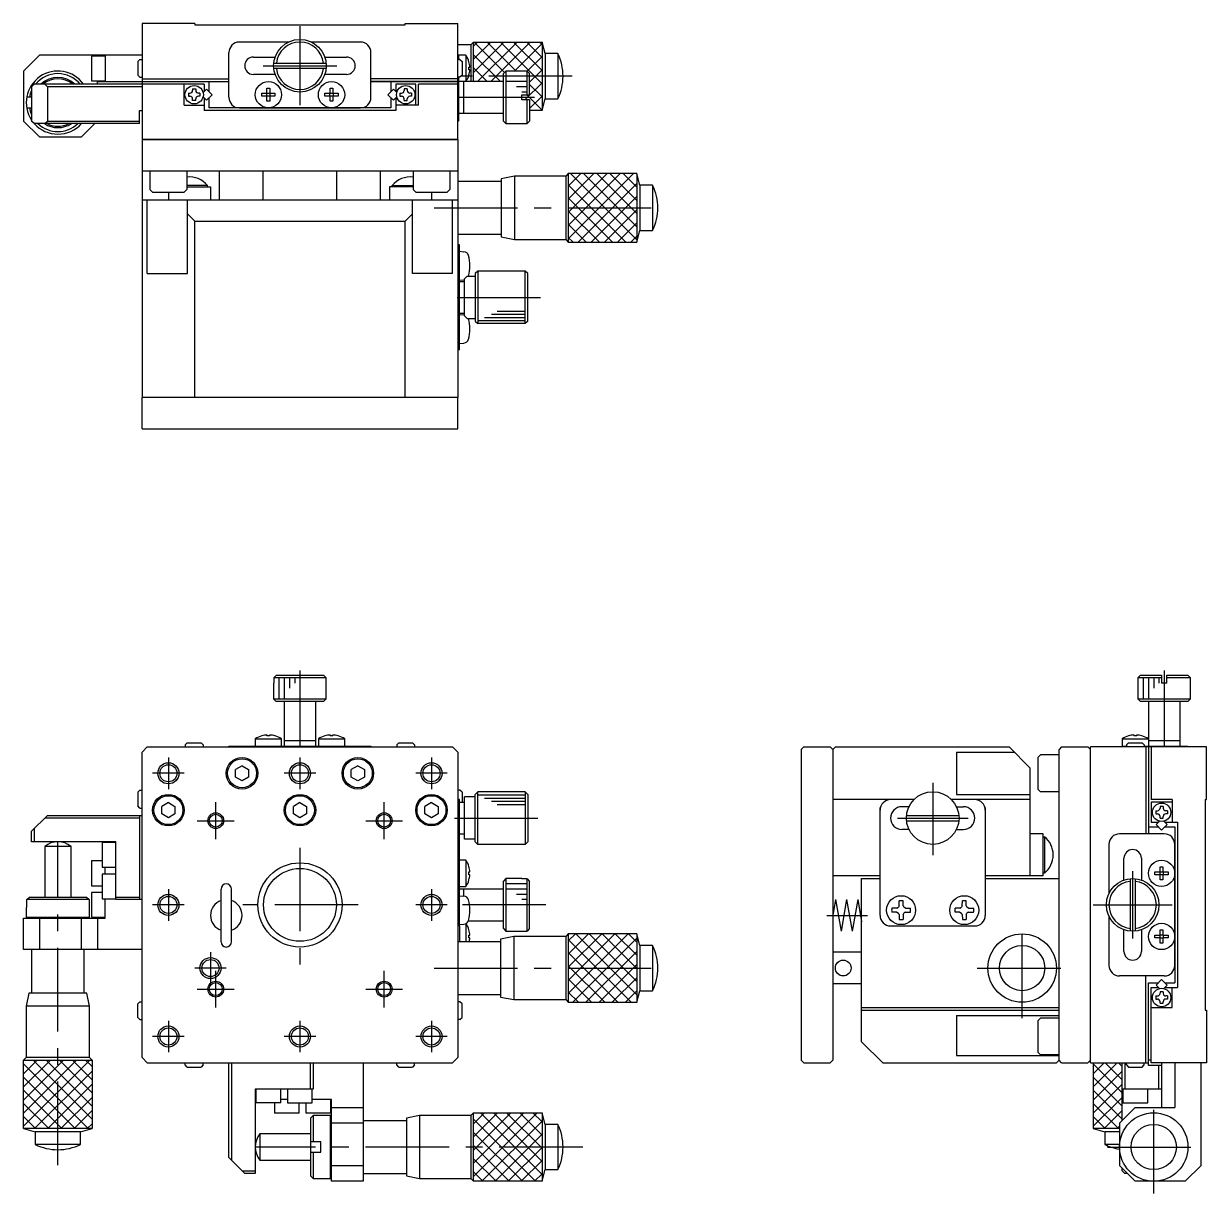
# Model space of a CAD drawing. Extents: x -1 to 353, y -8 to 363.
# Drawn here: x 128.2 to 352.9, y 141.2 to 363.4 of the extents above; entities that cross this region are included whole.
import ezdxf

# ---------------------------------------------------------------- set-up
doc = ezdxf.new("R2010")
doc.units = 0
doc.header["$LTSCALE"] = 0.5
doc.linetypes.add('CENTER', pattern=[50.8, 31.75, -6.35, 6.35, -6.35])
for name, color, linetype in [('MSM_CENTER', 1, 'CENTER'), ('MSM_CONTINUOUS', 7, 'CONTINUOUS'), ('MSM_NARROW', 5, 'CONTINUOUS')]:
    doc.layers.add(name, color=color, linetype=linetype)

msp = doc.modelspace()

# ---------------------------------------------------------------- linework, layer by layer
at = {"layer": 'MSM_CENTER'}
for p, q in [((180.69, 362.92), (180.69, 347.92)), ((173.69, 355.42), (187.69, 355.42)), ((232.44, 353.42), (211.39, 353.42)), ((210.84, 349.42), (225.24, 349.42)), ((206.18, 328.42), (250.6, 328.42)), ((210.55, 311.42), (229.43, 311.42)), ((180.7, 240.54), (180.7, 225.99)), ((344.93, 240.54), (344.93, 225.99)), ((155.69, 223.99), (155.69, 217.99)), ((180.69, 223.99), (180.69, 217.99)), ((205.69, 223.99), (205.69, 217.99)), ((158.69, 220.99), (152.69, 220.99)), ((183.69, 220.99), (177.69, 220.99)), ((208.69, 220.99), (202.69, 220.99)), ((300.93, 219.19), (300.93, 205.43)), ((164.69, 208.49), (164.69, 215.49)), ((196.69, 208.49), (196.69, 215.49)), ((161.19, 211.99), (168.19, 211.99)), ((193.19, 211.99), (200.19, 211.99)), ((210.05, 212.49), (228.93, 212.49)), ((294.23, 212.49), (307.67, 212.49)), ((134.69, 146.56), (134.69, 207.99)), ((180.69, 206.85), (180.69, 184.64)), ((338.93, 189.59), (338.93, 202.39)), ((155.69, 198.99), (155.69, 192.99)), ((205.69, 198.99), (205.69, 192.99)), ((158.69, 195.99), (152.69, 195.99)), ((191.78, 195.99), (169.83, 195.99)), ((208.69, 195.99), (202.69, 195.99)), ((227.44, 195.99), (210.69, 195.99)), ((331.43, 195.99), (346.43, 195.99)), ((280.81, 193.99), (288.55, 193.99)), ((317.93, 174.47), (317.93, 192.51)), ((163.69, 186.99), (163.69, 180.99)), ((166.69, 183.99), (160.69, 183.99)), ((164.69, 176.49), (164.69, 183.49)), ((196.69, 176.49), (196.69, 183.49)), ((206.18, 183.99), (250.48, 183.99)), ((309.41, 183.99), (326.45, 183.99)), ((161.19, 179.99), (168.19, 179.99)), ((193.19, 179.99), (200.19, 179.99)), ((155.69, 173.99), (155.69, 167.99)), ((180.69, 173.99), (180.69, 167.99)), ((205.69, 173.99), (205.69, 167.99)), ((158.69, 170.99), (152.69, 170.99)), ((183.69, 170.99), (177.69, 170.99)), ((208.69, 170.99), (202.69, 170.99)), ((342.93, 141.19), (342.93, 158.79)), ((234.44, 149.99), (172.19, 149.99)), ((334.13, 149.99), (351.73, 149.99))]:
    msp.add_line(p, q, dxfattribs=at)
at = {"layer": 'MSM_CONTINUOUS'}
for p, q in [((160.69, 363.42), (150.69, 363.42)), ((150.69, 363.42), (150.69, 341.42)), ((160.69, 363.42), (160.69, 363.22)), ((160.69, 363.22), (200.69, 363.22)), ((200.69, 363.42), (210.69, 363.42)), ((200.69, 363.22), (200.69, 363.42)), ((210.69, 341.42), (210.69, 363.42)), ((178.51, 359.92), (169.19, 359.92)), ((192.19, 359.92), (182.87, 359.92)), ((213.69, 359.92), (213.19, 359.42)), ((213.69, 352.42), (213.69, 359.92)), ((213.69, 359.92), (226.69, 359.92)), ((227.28, 357.72), (226.69, 359.92)), ((226.69, 359.92), (226.69, 346.92)), ((128.19, 354.42), (131.19, 357.42)), ((150.69, 357.42), (131.19, 357.42)), ((143.69, 357.42), (143.69, 352.42)), ((167.19, 349.42), (167.19, 357.92)), ((194.19, 349.42), (194.19, 357.92)), ((213.19, 359.42), (210.69, 359.42)), ((212.23, 357.42), (210.69, 357.42)), ((210.84, 357.42), (210.84, 356.62)), ((212.23, 357.42), (212.23, 352.42)), ((213.19, 359.42), (213.19, 352.42)), ((227.28, 357.72), (227.28, 349.12)), ((229.69, 357.72), (227.28, 357.72)), ((229.69, 357.72), (229.69, 349.12)), ((141.09, 357.27), (141.09, 352.57)), ((143.69, 357.27), (141.09, 357.27)), ((150.29, 356.62), (149.89, 356.22)), ((149.89, 356.22), (149.89, 353.62)), ((150.29, 356.62), (150.69, 356.62)), ((171.84, 357.07), (175.97, 357.07)), ((175.71, 355.92), (185.66, 355.92)), ((185.41, 357.07), (189.54, 357.07)), ((211.09, 356.62), (210.69, 356.62)), ((211.09, 356.62), (211.49, 356.22)), ((211.49, 356.22), (211.49, 353.62)), ((212.8, 356.17), (212.81, 356.18)), ((212.8, 355.18), (212.97, 355.18)), ((212.8, 354.66), (212.8, 355.18)), ((128.19, 354.42), (128.19, 344.92)), ((149.89, 353.62), (150.29, 353.22)), ((150.29, 353.22), (150.69, 353.22)), ((150.69, 352.92), (167.19, 352.92)), ((175.97, 353.77), (171.84, 353.77)), ((185.66, 354.92), (175.71, 354.92)), ((189.54, 353.77), (185.41, 353.77)), ((210.69, 352.92), (194.19, 352.92)), ((210.69, 352.92), (194.19, 352.92)), ((211.09, 353.22), (210.69, 353.22)), ((210.84, 353.22), (210.84, 344.92)), ((211.49, 353.62), (211.09, 353.22)), ((212.97, 354.66), (212.8, 354.66)), ((212.81, 353.65), (212.8, 353.66)), ((219.84, 354.42), (219.34, 353.92)), ((219.34, 344.92), (219.34, 353.92)), ((219.84, 354.42), (219.84, 344.42)), ((223.84, 354.42), (219.84, 354.42)), ((223.84, 349.92), (223.84, 354.42)), ((224.34, 353.92), (223.84, 354.42)), ((224.34, 349.92), (224.34, 353.92)), ((130.19, 351.92), (129.69, 351.42)), ((129.69, 351.42), (129.69, 344.92)), ((158.69, 351.92), (130.19, 351.92)), ((132.69, 351.42), (132.19, 351.92)), ((132.69, 351.42), (132.69, 344.92)), ((150.69, 351.42), (132.69, 351.42)), ((141.09, 352.57), (143.69, 352.57)), ((142.19, 351.92), (142.19, 352.42)), ((142.19, 352.42), (167.19, 352.42)), ((158.69, 347.92), (158.69, 351.92)), ((162.49, 351.92), (158.69, 351.92)), ((160.29, 351.02), (160.89, 351.02)), ((160.29, 351.02), (160.29, 350.72)), ((160.89, 351.02), (160.89, 350.72)), ((162.29, 350.33), (162.94, 350.98)), ((162.49, 351.92), (162.49, 350.53)), ((164, 349.92), (162.94, 350.98)), ((163.39, 352.42), (163.39, 350.53)), ((174.43, 351.17), (174.95, 351.17)), ((174.43, 350.18), (174.43, 351.17)), ((174.95, 351.17), (174.95, 350.18)), ((186.43, 351.17), (186.95, 351.17)), ((186.43, 350.18), (186.43, 351.17)), ((186.95, 351.17), (186.95, 350.18)), ((210.69, 352.42), (194.19, 352.42)), ((194.19, 352.42), (210.69, 352.42)), ((197.38, 349.92), (198.44, 350.98)), ((197.99, 352.42), (197.99, 350.53)), ((199.09, 350.33), (198.44, 350.98)), ((202.69, 351.92), (198.89, 351.92)), ((198.89, 351.92), (198.89, 350.53)), ((200.49, 351.02), (200.49, 350.72)), ((201.09, 351.02), (200.49, 351.02)), ((201.09, 351.02), (201.09, 350.72)), ((202.69, 347.92), (202.69, 351.92)), ((210.69, 351.92), (203.19, 351.92)), ((203.19, 347.92), (203.19, 351.92)), ((219.34, 352.42), (210.84, 352.42)), ((211.84, 346.42), (211.84, 352.42)), ((129.69, 349.42), (128.77, 349.42)), ((159.49, 350.22), (159.79, 350.22)), ((159.49, 350.22), (159.49, 349.62)), ((159.49, 349.62), (159.79, 349.62)), ((160.29, 348.82), (160.29, 349.12)), ((160.89, 348.82), (160.29, 348.82)), ((160.89, 348.82), (160.89, 349.12)), ((161.69, 350.22), (161.39, 350.22)), ((161.69, 349.62), (161.39, 349.62)), ((161.69, 350.22), (161.69, 349.62)), ((162.94, 348.86), (162.29, 349.5)), ((162.49, 349.31), (162.49, 346.92)), ((162.94, 348.86), (164, 349.92)), ((163.39, 349.31), (163.39, 347.42)), ((173.43, 350.18), (174.43, 350.18)), ((173.43, 349.66), (173.43, 350.18)), ((174.43, 349.66), (173.43, 349.66)), ((174.39, 349.66), (174.39, 350.18)), ((174.43, 350.22), (174.95, 350.22)), ((174.43, 348.66), (174.43, 349.66)), ((174.95, 349.61), (174.43, 349.61)), ((174.95, 348.66), (174.43, 348.66)), ((174.95, 350.18), (175.95, 350.18)), ((174.95, 349.66), (174.95, 348.66)), ((175.95, 349.66), (174.95, 349.66)), ((174.99, 350.18), (174.99, 349.66)), ((175.95, 350.18), (175.95, 349.66)), ((185.43, 350.18), (186.43, 350.18)), ((185.43, 349.66), (185.43, 350.18)), ((186.43, 349.66), (185.43, 349.66)), ((186.39, 349.66), (186.39, 350.18)), ((186.43, 350.22), (186.95, 350.22)), ((186.43, 348.66), (186.43, 349.66)), ((186.95, 349.61), (186.43, 349.61)), ((186.95, 348.66), (186.43, 348.66)), ((186.95, 350.18), (187.95, 350.18)), ((186.95, 349.66), (186.95, 348.66)), ((187.95, 349.66), (186.95, 349.66)), ((186.99, 350.18), (186.99, 349.66)), ((187.95, 350.18), (187.95, 349.66)), ((198.44, 348.86), (197.38, 349.92)), ((197.99, 349.31), (197.99, 347.42)), ((198.44, 348.86), (199.09, 349.5)), ((198.89, 349.31), (198.89, 346.92)), ((199.69, 350.22), (199.69, 349.62)), ((199.69, 350.22), (199.99, 350.22)), ((199.69, 349.62), (199.99, 349.62)), ((200.49, 348.82), (200.49, 349.12)), ((200.49, 348.82), (201.09, 348.82)), ((201.09, 348.82), (201.09, 349.12)), ((201.89, 350.22), (201.59, 350.22)), ((201.89, 349.62), (201.59, 349.62)), ((201.89, 350.22), (201.89, 349.62)), ((222.84, 348.92), (222.84, 349.92)), ((222.84, 349.92), (224.34, 349.92)), ((224.34, 348.92), (222.84, 348.92)), ((223.84, 344.42), (223.84, 348.92)), ((224.34, 348.92), (224.34, 344.92)), ((226.69, 346.92), (227.28, 349.12)), ((227.28, 349.12), (229.69, 349.12)), ((128.77, 347.42), (129.69, 347.42)), ((150.19, 344.42), (150.19, 346.92)), ((150.19, 346.92), (150.69, 346.92)), ((158.69, 347.92), (162.49, 347.92)), ((198.89, 346.92), (162.49, 346.92)), ((197.99, 347.42), (163.39, 347.42)), ((169.19, 347.42), (192.19, 347.42)), ((203.19, 347.92), (198.89, 347.92)), ((210.84, 346.42), (219.34, 346.42)), ((226.69, 346.92), (224.34, 346.92)), ((128.19, 344.92), (131.19, 341.92)), ((130.19, 344.42), (129.69, 344.92)), ((150.19, 344.42), (130.19, 344.42)), ((132.19, 344.42), (132.69, 344.92)), ((132.69, 344.92), (150.19, 344.92)), ((139.19, 341.92), (141.69, 344.42)), ((210.84, 344.92), (210.69, 344.92)), ((219.34, 344.92), (219.84, 344.42)), ((219.84, 344.42), (223.84, 344.42)), ((223.84, 344.42), (224.34, 344.92)), ((131.19, 341.92), (139.19, 341.92)), ((150.69, 341.42), (150.69, 292.42)), ((210.69, 341.42), (150.69, 341.42)), ((150.69, 341.42), (210.69, 341.42)), ((210.69, 341.42), (210.69, 292.42)), ((210.69, 335.42), (150.69, 335.42)), ((152.19, 335.42), (152.19, 331.92)), ((159.19, 335.42), (159.19, 331.92)), ((165.39, 329.92), (165.39, 335.42)), ((173.69, 329.92), (173.69, 335.42)), ((187.69, 329.92), (187.69, 335.42)), ((195.99, 329.92), (195.99, 335.42)), ((202.19, 335.42), (202.19, 331.92)), ((209.19, 335.42), (209.19, 331.92)), ((231.69, 334.92), (231.19, 334.42)), ((231.69, 334.92), (231.69, 321.92)), ((244.69, 334.92), (231.69, 334.92)), ((244.6, 334.92), (244.69, 334.82)), ((244.69, 334.92), (244.69, 321.92)), ((245.28, 332.72), (244.69, 334.92)), ((163.14, 332.67), (159.19, 332.67)), ((163.14, 332.42), (163.14, 332.67)), ((198.24, 332.67), (202.19, 332.67)), ((198.24, 332.42), (198.24, 332.67)), ((218.94, 333.42), (210.69, 333.42)), ((221.44, 334.42), (218.94, 333.92)), ((218.94, 333.92), (218.94, 322.92)), ((221.44, 334.42), (221.44, 322.42)), ((231.19, 334.42), (221.44, 334.42)), ((231.19, 334.42), (231.19, 322.42)), ((245.28, 332.72), (245.28, 324.12)), ((247.69, 332.72), (245.28, 332.72)), ((247.69, 332.72), (247.69, 324.12)), ((152.69, 331.42), (152.19, 331.92)), ((152.69, 331.42), (158.69, 331.42)), ((155.69, 331.42), (155.69, 329.92)), ((158.69, 331.42), (159.19, 331.92)), ((159.19, 332.42), (163.69, 332.42)), ((163.69, 332.42), (163.69, 329.92)), ((202.19, 332.42), (197.69, 332.42)), ((197.69, 332.42), (197.69, 329.92)), ((202.69, 331.42), (202.19, 331.92)), ((202.69, 331.42), (208.69, 331.42)), ((205.69, 331.42), (205.69, 329.92)), ((208.69, 331.42), (209.19, 331.92)), ((150.69, 329.92), (210.69, 329.92)), ((151.69, 315.92), (151.69, 329.92)), ((159.32, 315.92), (159.32, 329.92)), ((202.06, 315.92), (202.06, 329.92)), ((209.69, 315.92), (209.69, 329.92)), ((160.69, 325.92), (159.32, 327.28)), ((160.69, 292.42), (160.69, 325.92)), ((160.69, 325.92), (200.69, 325.92)), ((200.69, 325.92), (202.06, 327.28)), ((200.69, 292.42), (200.69, 325.92)), ((244.69, 321.92), (245.28, 324.12)), ((245.28, 324.12), (247.69, 324.12)), ((210.69, 323.42), (218.94, 323.42)), ((210.99, 321.42), (210.69, 321.42)), ((210.99, 301.42), (210.99, 321.42)), ((218.94, 322.92), (221.44, 322.42)), ((221.44, 322.42), (231.19, 322.42)), ((231.19, 322.42), (231.69, 321.92)), ((231.69, 321.92), (244.69, 321.92)), ((210.99, 320.17), (211.84, 320.09)), ((151.69, 315.92), (159.32, 315.92)), ((209.69, 315.92), (202.06, 315.92)), ((210.99, 314.67), (211.84, 314.74)), ((211.99, 314.92), (212.49, 315.42)), ((211.99, 307.92), (211.99, 314.92)), ((212.49, 315.42), (213.99, 315.42)), ((214.49, 316.42), (213.99, 315.92)), ((213.99, 315.92), (213.99, 306.92)), ((223.49, 316.42), (214.49, 316.42)), ((214.49, 316.42), (214.49, 306.42)), ((223.49, 306.42), (223.49, 316.42)), ((223.99, 315.92), (223.49, 316.42)), ((223.99, 306.92), (223.99, 315.92)), ((210.99, 314.42), (211.99, 314.42)), ((210.99, 308.42), (211.99, 308.42)), ((210.99, 308.17), (211.99, 308.08)), ((211.99, 307.92), (212.49, 307.42)), ((212.49, 307.42), (213.99, 307.42)), ((213.99, 306.92), (214.49, 306.42)), ((223.49, 306.42), (214.49, 306.42)), ((223.99, 306.92), (223.49, 306.42)), ((210.99, 301.42), (210.69, 301.42)), ((210.99, 302.67), (211.84, 302.74)), ((150.69, 286.42), (150.69, 292.42)), ((210.69, 292.42), (150.69, 292.42)), ((210.69, 286.42), (210.69, 292.42)), ((150.69, 286.42), (210.69, 286.42)), ((175.71, 239.14), (176.22, 239.64)), ((185.66, 239.14), (175.71, 239.14)), ((175.71, 239.14), (175.71, 238.14)), ((176.22, 239.64), (185.16, 239.64)), ((185.16, 239.64), (185.66, 239.14)), ((185.66, 238.14), (185.66, 239.14)), ((340.43, 239.64), (339.93, 239.14)), ((344.43, 239.14), (339.93, 239.14)), ((339.93, 239.14), (339.93, 235.14)), ((340.43, 239.64), (344.43, 239.64)), ((344.43, 239.64), (344.43, 238.14)), ((345.43, 239.64), (349.43, 239.64)), ((345.43, 238.14), (345.43, 239.64)), ((349.93, 239.14), (345.43, 239.14)), ((349.93, 239.14), (349.43, 239.64)), ((349.93, 235.14), (349.93, 239.14)), ((175.71, 238.14), (175.69, 238.14)), ((175.69, 238.14), (175.69, 235.14)), ((185.69, 238.14), (185.66, 238.14)), ((185.69, 235.14), (185.69, 238.14)), ((345.43, 238.14), (344.43, 238.14)), ((175.69, 235.14), (185.69, 235.14)), ((175.69, 235.14), (176.19, 234.64)), ((185.19, 234.64), (176.19, 234.64)), ((177.69, 234.64), (177.69, 226.14)), ((183.69, 226.14), (183.69, 234.64)), ((185.19, 234.64), (185.69, 235.14)), ((339.93, 235.14), (340.43, 234.64)), ((339.93, 235.14), (349.93, 235.14)), ((349.43, 234.64), (340.43, 234.64)), ((341.93, 234.64), (341.93, 226.14)), ((347.93, 226.14), (347.93, 234.64)), ((349.43, 234.64), (349.93, 235.14)), ((172.19, 227.53), (177.19, 227.53)), ((172.19, 227.53), (172.19, 226.14)), ((173.43, 228.1), (173.43, 228.11)), ((174.43, 228.27), (174.43, 228.1)), ((174.95, 228.1), (174.43, 228.1)), ((174.95, 228.27), (174.95, 228.1)), ((175.95, 228.11), (175.95, 228.1)), ((177.19, 226.14), (177.19, 227.53)), ((183.69, 227.14), (177.69, 227.14)), ((184.19, 227.53), (189.19, 227.53)), ((184.19, 227.53), (184.19, 226.14)), ((185.43, 228.1), (185.43, 228.11)), ((186.43, 228.1), (186.43, 228.27)), ((186.95, 228.1), (186.43, 228.1)), ((186.95, 228.27), (186.95, 228.1)), ((187.95, 228.11), (187.95, 228.1)), ((189.19, 226.14), (189.19, 227.53)), ((336.93, 227.53), (341.93, 227.53)), ((336.93, 227.53), (336.93, 225.99)), ((338.17, 228.1), (338.17, 228.11)), ((339.17, 228.27), (339.17, 228.1)), ((339.69, 228.1), (339.17, 228.1)), ((339.69, 228.27), (339.69, 228.1)), ((340.69, 228.11), (340.69, 228.1)), ((347.93, 227.14), (341.93, 227.14)), ((150.69, 224.99), (151.69, 225.99)), ((150.69, 166.99), (150.69, 224.99)), ((151.69, 225.99), (209.69, 225.99)), ((158.89, 226.39), (159.29, 226.79)), ((159.29, 226.79), (158.89, 226.39)), ((158.89, 226.39), (158.89, 225.99)), ((158.89, 226.39), (158.89, 225.99)), ((159.29, 226.79), (161.89, 226.79)), ((161.89, 226.79), (162.29, 226.39)), ((162.29, 226.39), (161.89, 226.79)), ((162.29, 226.39), (162.29, 225.99)), ((162.29, 226.39), (162.29, 225.99)), ((167.19, 225.99), (167.19, 226.14)), ((167.19, 226.14), (194.19, 226.14)), ((194.19, 226.14), (194.19, 225.99)), ((199.09, 226.39), (199.49, 226.79)), ((199.49, 226.79), (199.09, 226.39)), ((199.09, 226.39), (199.09, 225.99)), ((199.09, 226.39), (199.09, 225.99)), ((199.49, 226.79), (202.09, 226.79)), ((202.09, 226.79), (202.49, 226.39)), ((202.49, 226.39), (202.09, 226.79)), ((202.49, 226.39), (202.49, 225.99)), ((202.49, 226.39), (202.49, 225.99)), ((209.69, 225.99), (210.69, 224.99)), ((210.69, 224.99), (210.69, 166.99)), ((276.43, 225.99), (275.93, 225.49)), ((275.93, 225.49), (275.93, 166.49)), ((276.43, 225.99), (281.43, 225.99)), ((281.43, 225.99), (281.93, 225.49)), ((282.43, 225.99), (281.93, 225.49)), ((281.93, 225.49), (281.93, 166.49)), ((282.43, 225.99), (315.43, 225.99)), ((305.43, 224.99), (316.43, 224.99)), ((305.43, 224.99), (305.43, 216.99)), ((319.43, 221.99), (315.43, 225.99)), ((325.43, 225.99), (324.93, 225.49)), ((324.93, 166.49), (324.93, 225.49)), ((325.43, 225.99), (330.43, 225.99)), ((330.93, 225.49), (330.43, 225.99)), ((352.93, 225.99), (330.93, 225.99)), ((330.93, 165.99), (330.93, 225.99)), ((330.93, 166.49), (330.93, 225.49)), ((336.93, 226.14), (337.73, 226.14)), ((338.13, 226.79), (337.73, 226.39)), ((337.73, 226.39), (337.73, 225.99)), ((338.13, 226.79), (340.73, 226.79)), ((340.73, 226.79), (341.13, 226.39)), ((341.13, 226.39), (341.13, 225.99)), ((341.13, 226.14), (349.43, 226.14)), ((341.43, 225.99), (341.43, 209.49)), ((341.93, 225.99), (341.93, 209.49)), ((342.43, 225.99), (342.43, 215.99)), ((349.43, 226.14), (349.43, 225.99)), ((352.93, 215.99), (352.93, 225.99)), ((320.93, 223.99), (321.43, 224.49)), ((320.93, 223.99), (320.93, 217.99)), ((324.93, 224.49), (321.43, 224.49)), ((169.69, 222.42), (168.45, 221.71)), ((168.45, 220.27), (168.45, 221.71)), ((169.69, 219.55), (168.45, 220.27)), ((169.69, 222.42), (170.93, 221.71)), ((170.93, 220.27), (169.69, 219.55)), ((170.93, 221.71), (170.93, 220.27)), ((191.69, 222.42), (190.45, 221.71)), ((190.45, 220.27), (190.45, 221.71)), ((191.69, 219.55), (190.45, 220.27)), ((191.69, 222.42), (192.93, 221.71)), ((192.93, 220.27), (191.69, 219.55)), ((192.93, 221.71), (192.93, 220.27)), ((319.43, 201.49), (319.43, 221.99)), ((149.89, 217.39), (150.29, 217.79)), ((149.89, 217.39), (149.89, 214.79)), ((150.29, 217.79), (150.69, 217.79)), ((211.09, 217.79), (210.69, 217.79)), ((210.99, 215.99), (210.69, 215.99)), ((210.99, 191.99), (210.99, 215.99)), ((211.49, 217.39), (211.09, 217.79)), ((211.49, 217.39), (211.49, 215.49)), ((213.99, 216.49), (211.99, 216.49)), ((211.99, 208.49), (211.99, 216.49)), ((213.99, 216.99), (214.49, 217.49)), ((213.99, 207.99), (213.99, 216.99)), ((223.49, 217.49), (214.49, 217.49)), ((214.49, 207.49), (214.49, 217.49)), ((223.49, 217.49), (223.49, 207.49)), ((223.99, 216.99), (223.49, 217.49)), ((223.99, 216.99), (223.99, 207.99)), ((297.36, 215.99), (281.93, 215.99)), ((294.36, 215.99), (289.93, 215.99)), ((319.43, 215.99), (304.5, 215.99)), ((305.43, 216.99), (319.43, 216.99)), ((320.93, 217.99), (321.43, 217.49)), ((324.93, 217.49), (321.43, 217.49)), ((346.43, 215.99), (342.43, 215.99)), ((346.43, 215.99), (346.43, 211.69)), ((352.73, 215.99), (352.93, 215.99)), ((352.73, 215.99), (352.73, 175.99)), ((150.29, 214.39), (149.89, 214.79)), ((150.29, 214.39), (150.69, 214.39)), ((155.69, 215.42), (154.45, 214.71)), ((154.45, 213.27), (154.45, 214.71)), ((155.69, 215.42), (156.93, 214.71)), ((156.93, 214.71), (156.93, 213.27)), ((180.69, 215.42), (179.45, 214.71)), ((179.45, 213.27), (179.45, 214.71)), ((180.69, 215.42), (181.93, 214.71)), ((181.93, 214.71), (181.93, 213.27)), ((205.69, 215.42), (204.45, 214.71)), ((204.45, 213.27), (204.45, 214.71)), ((205.69, 215.42), (206.93, 214.71)), ((206.93, 214.71), (206.93, 213.27)), ((210.99, 215.49), (211.99, 215.49)), ((290.93, 193.99), (290.93, 214.49)), ((296.41, 214.64), (295.08, 214.64)), ((305.44, 214.64), (306.78, 214.64)), ((310.93, 214.49), (310.93, 193.99)), ((342.43, 215.49), (342.43, 211.69)), ((346.43, 215.49), (342.43, 215.49)), ((343.33, 213.89), (343.33, 213.29)), ((343.33, 213.89), (343.63, 213.89)), ((344.73, 214.69), (344.13, 214.69)), ((344.13, 214.69), (344.13, 214.39)), ((344.73, 214.69), (344.73, 214.39)), ((345.53, 213.89), (345.23, 213.89)), ((345.53, 213.89), (345.53, 213.29)), ((129.69, 209.99), (132.69, 212.99)), ((150.19, 212.49), (132.19, 212.49)), ((132.69, 212.99), (150.69, 212.99)), ((150.19, 212.99), (150.19, 196.99)), ((155.69, 212.55), (154.45, 213.27)), ((156.93, 213.27), (155.69, 212.55)), ((180.69, 212.55), (179.45, 213.27)), ((181.93, 213.27), (180.69, 212.55)), ((205.69, 212.55), (204.45, 213.27)), ((206.93, 213.27), (205.69, 212.55)), ((295.95, 212.99), (305.9, 212.99)), ((295.95, 211.99), (305.9, 211.99)), ((342.43, 211.69), (343.82, 211.69)), ((343.33, 213.29), (343.63, 213.29)), ((344.02, 211.89), (343.37, 211.24)), ((344.13, 212.49), (344.13, 212.79)), ((344.13, 212.49), (344.73, 212.49)), ((344.73, 212.49), (344.73, 212.79)), ((345.49, 211.24), (344.84, 211.89)), ((345.04, 211.69), (347.43, 211.69)), ((345.53, 213.29), (345.23, 213.29)), ((347.43, 211.69), (347.43, 180.29)), ((129.69, 207.99), (129.69, 209.99)), ((130.19, 210.49), (130.19, 207.99)), ((210.99, 209.49), (211.99, 209.49)), ((296.41, 210.34), (295.08, 210.34)), ((305.44, 210.34), (306.78, 210.34)), ((321.93, 209.49), (319.43, 209.49)), ((321.93, 201.49), (321.93, 209.49)), ((344.93, 209.49), (336.43, 209.49)), ((341.93, 210.79), (343.82, 210.79)), ((344.43, 210.18), (343.37, 211.24)), ((345.49, 211.24), (344.43, 210.18)), ((345.04, 210.79), (346.93, 210.79)), ((346.93, 210.79), (346.93, 181.19)), ((145.69, 207.99), (129.69, 207.99)), ((132.19, 207.11), (132.19, 197.49)), ((137.19, 207.11), (132.19, 207.11)), ((137.19, 197.49), (137.19, 207.11)), ((143.09, 207.84), (143.09, 203.14)), ((145.69, 207.84), (143.09, 207.84)), ((145.69, 196.99), (145.69, 207.99)), ((213.99, 208.49), (211.99, 208.49)), ((214.49, 207.49), (213.99, 207.99)), ((223.49, 207.49), (214.49, 207.49)), ((223.99, 207.99), (223.49, 207.49)), ((321.93, 208.94), (322.18, 208.94)), ((322.18, 208.94), (322.18, 202.04)), ((334.43, 207.49), (334.43, 198.17)), ((346.93, 184.49), (346.93, 207.49)), ((337.28, 200.71), (337.28, 204.84)), ((340.58, 204.84), (340.58, 200.71)), ((143.09, 204.34), (141.09, 204.34)), ((141.09, 204.34), (141.09, 199.64)), ((143.09, 203.14), (145.69, 203.14)), ((143.69, 201.84), (143.69, 203.14)), ((212.23, 204.49), (210.99, 204.49)), ((212.23, 204.49), (212.23, 199.49)), ((212.8, 203.25), (212.81, 203.25)), ((344.17, 203.25), (344.69, 203.25)), ((344.17, 202.25), (344.17, 203.25)), ((344.17, 202.29), (344.69, 202.29)), ((344.69, 203.25), (344.69, 202.25)), ((143.09, 201.84), (143.09, 197.14)), ((145.69, 201.84), (143.09, 201.84)), ((212.8, 202.25), (212.97, 202.25)), ((212.8, 201.73), (212.8, 202.25)), ((212.97, 201.73), (212.8, 201.73)), ((212.81, 200.73), (212.8, 200.73)), ((219.84, 200.99), (219.34, 200.49)), ((219.34, 191.49), (219.34, 200.49)), ((219.84, 200.99), (219.84, 190.99)), ((222.84, 200.99), (219.84, 200.99)), ((222.84, 200.96), (222.84, 200.99)), ((223.84, 200.96), (222.84, 200.96)), ((223.84, 191.01), (223.84, 200.96)), ((223.84, 200.96), (224.34, 200.46)), ((224.34, 191.52), (224.34, 200.46)), ((290.93, 201.49), (281.93, 201.49)), ((287.43, 169.99), (287.43, 200.99)), ((287.43, 200.99), (290.93, 200.99)), ((321.93, 201.49), (310.93, 201.49)), ((310.93, 200.99), (324.93, 200.99)), ((322.18, 202.04), (321.93, 202.04)), ((338.43, 200.96), (338.43, 191.01)), ((339.43, 200.96), (339.43, 191.01)), ((343.17, 202.25), (344.17, 202.25)), ((343.17, 201.73), (343.17, 202.25)), ((344.17, 201.73), (343.17, 201.73)), ((344.13, 201.73), (344.13, 202.25)), ((344.17, 200.73), (344.17, 201.73)), ((344.69, 201.69), (344.17, 201.69)), ((344.69, 200.73), (344.17, 200.73)), ((344.69, 202.25), (345.69, 202.25)), ((344.69, 201.73), (344.69, 200.73)), ((345.69, 201.73), (344.69, 201.73)), ((344.73, 202.25), (344.73, 201.73)), ((345.69, 202.25), (345.69, 201.73)), ((141.09, 199.64), (143.09, 199.64)), ((141.09, 198.34), (141.09, 193.64)), ((143.09, 198.34), (141.09, 198.34)), ((165.69, 188.99), (165.69, 198.99)), ((167.69, 188.99), (167.69, 198.99)), ((210.99, 199.49), (212.23, 199.49)), ((219.34, 198.99), (210.99, 198.99)), ((211.84, 197.66), (211.84, 198.99)), ((128.77, 196.99), (129.28, 197.49)), ((128.77, 195.49), (128.77, 196.99)), ((140.61, 196.99), (128.77, 196.99)), ((129.28, 197.49), (140.1, 197.49)), ((140.1, 197.49), (140.61, 196.99)), ((140.61, 196.99), (140.61, 195.49)), ((143.09, 197.14), (145.69, 197.14)), ((143.69, 193.49), (143.69, 197.14)), ((145.69, 197.49), (150.19, 197.49)), ((150.69, 196.99), (145.69, 196.99)), ((210.99, 197.74), (211.84, 197.66)), ((282.46, 196.99), (281.93, 193.99)), ((282.46, 196.99), (283.52, 190.99)), ((284.57, 196.99), (283.52, 190.99)), ((284.57, 196.99), (285.63, 190.99)), ((286.69, 196.99), (285.63, 190.99)), ((286.69, 196.99), (287.43, 192.79)), ((294.1, 195.37), (294.43, 195.53)), ((294.55, 195.81), (294.43, 195.53)), ((294.55, 195.81), (294.57, 196.75)), ((295.31, 195.81), (295.29, 196.75)), ((295.31, 195.81), (295.43, 195.53)), ((295.76, 195.37), (295.43, 195.53)), ((306.1, 195.37), (306.43, 195.53)), ((306.55, 195.81), (306.43, 195.53)), ((306.55, 195.81), (306.57, 196.75)), ((307.31, 195.81), (307.29, 196.75)), ((307.31, 195.81), (307.43, 195.53)), ((307.76, 195.37), (307.43, 195.53)), ((128.19, 187.49), (128.19, 193.49)), ((128.19, 193.49), (143.69, 193.49)), ((128.69, 195.49), (128.77, 195.49)), ((128.69, 195.49), (128.69, 193.69)), ((128.69, 193.69), (140.69, 193.69)), ((128.69, 193.69), (128.89, 193.49)), ((131.19, 193.49), (131.19, 187.49)), ((139.19, 187.49), (139.19, 193.49)), ((140.49, 193.49), (140.69, 193.69)), ((140.61, 195.49), (140.69, 195.49)), ((140.69, 193.69), (140.69, 195.49)), ((141.09, 193.64), (143.69, 193.64)), ((142.19, 193.49), (142.19, 187.49)), ((294.1, 195.37), (293.17, 195.35)), ((294.1, 194.61), (293.17, 194.63)), ((294.1, 194.61), (294.43, 194.45)), ((294.55, 194.17), (294.43, 194.45)), ((294.55, 194.17), (294.57, 193.23)), ((295.31, 194.17), (295.29, 193.23)), ((295.31, 194.17), (295.43, 194.45)), ((295.76, 194.61), (295.43, 194.45)), ((295.76, 195.37), (296.69, 195.35)), ((295.76, 194.61), (296.69, 194.63)), ((306.1, 195.37), (305.17, 195.35)), ((306.1, 194.61), (305.17, 194.63)), ((306.1, 194.61), (306.43, 194.45)), ((306.55, 194.17), (306.43, 194.45)), ((306.55, 194.17), (306.57, 193.23)), ((307.31, 194.17), (307.29, 193.23)), ((307.31, 194.17), (307.43, 194.45)), ((307.76, 194.61), (307.43, 194.45)), ((307.76, 195.37), (308.69, 195.35)), ((307.76, 194.61), (308.69, 194.63)), ((334.43, 193.81), (334.43, 184.49)), ((210.99, 191.99), (210.69, 191.99)), ((210.99, 192.24), (211.84, 192.32)), ((210.99, 191.99), (210.99, 188.99)), ((212.23, 192.44), (212.23, 188.99)), ((212.7, 192.99), (219.34, 192.99)), ((212.8, 191.25), (212.81, 191.25)), ((219.34, 191.49), (219.84, 190.99)), ((224.34, 191.52), (223.84, 191.01)), ((292.93, 191.99), (308.93, 191.99)), ((337.28, 187.14), (337.28, 191.27)), ((340.58, 191.27), (340.58, 187.14)), ((344.17, 191.25), (344.69, 191.25)), ((344.17, 190.25), (344.17, 191.25)), ((344.69, 191.25), (344.69, 190.25)), ((218.82, 188.99), (210.69, 188.99)), ((212.8, 190.25), (212.97, 190.25)), ((212.8, 189.73), (212.8, 190.25)), ((212.97, 189.73), (212.8, 189.73)), ((221.32, 189.99), (218.82, 189.49)), ((218.82, 189.49), (218.82, 178.49)), ((219.84, 190.99), (222.84, 190.99)), ((221.32, 189.99), (221.32, 177.99)), ((231.19, 189.99), (221.32, 189.99)), ((222.84, 191.01), (223.84, 191.01)), ((222.84, 190.99), (222.84, 191.01)), ((231.69, 190.49), (231.19, 189.99)), ((231.19, 189.99), (231.19, 177.99)), ((231.69, 190.49), (231.69, 177.49)), ((244.69, 190.49), (231.69, 190.49)), ((244.69, 190.49), (244.69, 177.49)), ((245.28, 188.29), (244.69, 190.49)), ((343.17, 190.25), (344.17, 190.25)), ((343.17, 189.73), (343.17, 190.25)), ((344.17, 189.73), (343.17, 189.73)), ((344.13, 189.73), (344.13, 190.25)), ((344.17, 190.29), (344.69, 190.29)), ((344.17, 188.73), (344.17, 189.73)), ((344.69, 189.69), (344.17, 189.69)), ((344.69, 190.25), (345.69, 190.25)), ((344.69, 189.73), (344.69, 188.73)), ((345.69, 189.73), (344.69, 189.73)), ((344.73, 190.25), (344.73, 189.73)), ((345.69, 190.25), (345.69, 189.73)), ((150.69, 187.49), (128.19, 187.49)), ((129.69, 187.49), (129.69, 179.24)), ((139.69, 179.24), (139.69, 187.49)), ((245.28, 188.29), (245.28, 179.69)), ((247.69, 188.29), (245.28, 188.29)), ((247.69, 188.29), (247.69, 179.69)), ((287.43, 186.99), (281.93, 186.99)), ((344.69, 188.73), (344.17, 188.73)), ((344.93, 182.49), (336.43, 182.49)), ((341.43, 165.99), (341.43, 182.49)), ((287.43, 180.99), (281.93, 180.99)), ((341.93, 181.19), (343.82, 181.19)), ((341.93, 165.49), (341.93, 181.19)), ((342.43, 165.99), (342.43, 180.29)), ((342.43, 180.29), (343.82, 180.29)), ((344.43, 181.8), (343.37, 180.74)), ((344.02, 180.09), (343.37, 180.74)), ((345.49, 180.74), (344.43, 181.8)), ((345.49, 180.74), (344.84, 180.09)), ((345.04, 181.19), (346.93, 181.19)), ((345.04, 180.29), (347.43, 180.29)), ((346.43, 176.49), (346.43, 180.29)), ((129.19, 179.24), (128.69, 176.74)), ((140.19, 179.24), (129.19, 179.24)), ((140.69, 176.74), (140.19, 179.24)), ((149.89, 177.19), (150.29, 177.59)), ((150.29, 177.59), (150.69, 177.59)), ((210.69, 178.99), (218.82, 178.99)), ((211.09, 177.59), (210.69, 177.59)), ((211.49, 177.19), (211.09, 177.59)), ((218.82, 178.49), (221.32, 177.99)), ((221.32, 177.99), (231.19, 177.99)), ((231.19, 177.99), (231.69, 177.49)), ((244.69, 177.49), (245.28, 179.69)), ((245.28, 179.69), (247.69, 179.69)), ((343.33, 178.69), (343.33, 178.09)), ((343.33, 178.69), (343.63, 178.69)), ((343.33, 178.09), (343.63, 178.09)), ((344.73, 179.49), (344.13, 179.49)), ((344.13, 179.49), (344.13, 179.19)), ((344.13, 177.29), (344.13, 177.59)), ((344.73, 179.49), (344.73, 179.19)), ((344.73, 177.29), (344.73, 177.59)), ((345.53, 178.69), (345.23, 178.69)), ((345.53, 178.09), (345.23, 178.09)), ((345.53, 178.69), (345.53, 178.09)), ((128.69, 176.74), (128.69, 166.99)), ((140.69, 176.74), (128.69, 176.74)), ((140.69, 166.99), (140.69, 176.74)), ((149.89, 174.59), (149.89, 177.19)), ((211.49, 174.59), (211.49, 177.19)), ((231.69, 177.49), (244.69, 177.49)), ((287.43, 176.48), (324.93, 176.48)), ((287.43, 175.99), (324.93, 175.99)), ((342.43, 176.49), (346.43, 176.49)), ((344.13, 177.29), (344.73, 177.29)), ((352.73, 175.99), (352.93, 175.99)), ((352.93, 175.99), (352.93, 165.99)), ((150.29, 174.19), (149.89, 174.59)), ((150.29, 174.19), (150.69, 174.19)), ((211.09, 174.19), (210.69, 174.19)), ((211.09, 174.19), (211.49, 174.59)), ((305.43, 174.99), (324.93, 174.99)), ((305.43, 174.99), (305.43, 167.35)), ((320.93, 173.99), (321.43, 174.49)), ((320.93, 173.99), (320.93, 167.99)), ((324.93, 174.49), (321.43, 174.49)), ((287.43, 169.99), (291.43, 165.99)), ((128.69, 166.99), (128.19, 166.49)), ((128.19, 153.49), (128.19, 166.49)), ((128.19, 166.49), (141.19, 166.49)), ((140.69, 166.99), (128.69, 166.99)), ((141.19, 166.49), (140.69, 166.99)), ((141.19, 166.49), (141.19, 153.49)), ((151.69, 165.99), (150.69, 166.99)), ((210.69, 166.99), (209.69, 165.99)), ((276.43, 165.99), (275.93, 166.49)), ((281.93, 166.49), (281.43, 165.99)), ((305.43, 167.35), (324.93, 167.35)), ((320.93, 167.99), (321.43, 167.49)), ((324.93, 167.49), (321.43, 167.49)), ((324.43, 165.99), (324.93, 166.49)), ((325.43, 165.99), (324.93, 166.49)), ((330.43, 165.99), (330.93, 166.49)), ((342.43, 166.49), (341.93, 166.49)), ((151.69, 165.99), (209.69, 165.99)), ((158.89, 165.59), (158.89, 165.99)), ((159.29, 165.19), (158.89, 165.59)), ((159.29, 165.19), (161.89, 165.19)), ((162.29, 165.59), (161.89, 165.19)), ((162.29, 165.59), (162.29, 165.99)), ((167.19, 147.99), (167.19, 165.99)), ((167.69, 165.99), (167.69, 147.49)), ((182.69, 160.99), (182.69, 165.99)), ((183.19, 165.99), (183.19, 160.99)), ((192.69, 165.99), (192.69, 143.49)), ((199.09, 165.59), (199.09, 165.99)), ((199.49, 165.19), (199.09, 165.59)), ((199.49, 165.19), (202.09, 165.19)), ((202.49, 165.59), (202.09, 165.19)), ((202.49, 165.59), (202.49, 165.99)), ((276.43, 165.99), (281.43, 165.99)), ((291.43, 165.99), (324.43, 165.99)), ((325.43, 165.99), (330.43, 165.99)), ((330.93, 165.99), (341.93, 165.99)), ((331.43, 165.99), (331.43, 153.49)), ((336.93, 154.99), (336.93, 165.99)), ((337.43, 165.99), (337.43, 160.99)), ((337.73, 165.59), (337.73, 165.99)), ((337.73, 165.59), (338.13, 165.19)), ((338.13, 165.19), (340.73, 165.19)), ((340.73, 165.19), (341.13, 165.59)), ((341.13, 165.59), (341.13, 165.99)), ((344.43, 165.49), (341.93, 165.49)), ((352.93, 165.99), (342.43, 165.99)), ((343.93, 160.99), (343.93, 165.49)), ((344.43, 165.99), (344.43, 157.49)), ((346.93, 165.99), (346.93, 157.49)), ((351.93, 146.49), (351.93, 165.99)), ((172.19, 160.99), (172.19, 144.99)), ((183.19, 160.99), (172.19, 160.99)), ((172.34, 160.99), (172.34, 158.39)), ((177.04, 158.39), (177.04, 160.99)), ((178.34, 160.99), (178.34, 158.39)), ((183.04, 158.39), (183.04, 160.99)), ((344.43, 160.99), (336.93, 160.99)), ((337.08, 160.99), (337.08, 158.39)), ((341.78, 158.39), (341.78, 160.99)), ((177.04, 158.39), (172.34, 158.39)), ((175.84, 158.39), (175.84, 156.39)), ((178.34, 158.99), (177.04, 158.99)), ((178.34, 158.39), (183.04, 158.39)), ((180.54, 156.39), (180.54, 158.39)), ((181.84, 158.39), (181.84, 156.39)), ((186.69, 158.99), (183.04, 158.99)), ((186.54, 156.39), (186.54, 158.99)), ((186.69, 143.49), (186.69, 158.99)), ((186.69, 157.49), (192.69, 157.49)), ((339.43, 157.49), (336.43, 154.49)), ((337.08, 158.39), (341.78, 158.39)), ((339.43, 157.49), (346.93, 157.49)), ((180.54, 156.39), (175.84, 156.39)), ((186.54, 156.39), (181.84, 156.39)), ((183.19, 155.99), (182.69, 155.49)), ((182.69, 155.49), (182.69, 144.49)), ((183.19, 155.99), (183.19, 150.99)), ((186.49, 155.99), (183.19, 155.99)), ((186.49, 143.99), (186.49, 155.99)), ((186.69, 155.79), (186.49, 155.99)), ((203.44, 155.99), (200.94, 155.49)), ((200.94, 155.49), (200.94, 144.49)), ((213.19, 155.99), (203.44, 155.99)), ((203.44, 155.99), (203.44, 143.99)), ((213.69, 156.49), (213.19, 155.99)), ((213.19, 155.99), (213.19, 143.99)), ((213.69, 143.49), (213.69, 156.49)), ((213.69, 156.49), (226.69, 156.49)), ((227.28, 154.29), (226.69, 156.49)), ((226.69, 156.49), (226.69, 143.49)), ((128.19, 153.49), (130.39, 152.9)), ((141.19, 153.49), (128.19, 153.49)), ((130.39, 152.9), (130.39, 150.49)), ((138.99, 152.9), (130.39, 152.9)), ((138.99, 152.9), (141.19, 153.49)), ((138.99, 150.49), (138.99, 152.9)), ((192.69, 154.49), (186.69, 154.49)), ((200.94, 154.99), (192.69, 154.99)), ((229.69, 154.29), (227.28, 154.29)), ((227.28, 154.29), (227.28, 145.69)), ((229.69, 154.29), (229.69, 145.69)), ((336.43, 153.49), (331.43, 153.49)), ((331.43, 153.49), (333.63, 152.9)), ((336.43, 152.9), (333.63, 152.9)), ((333.63, 152.9), (333.63, 150.49)), ((336.43, 154.49), (336.43, 146.49)), ((182.69, 152.49), (173.07, 152.49)), ((173.07, 152.49), (173.07, 147.49)), ((184.69, 150.99), (182.69, 150.99)), ((184.69, 148.99), (184.69, 150.99)), ((138.99, 150.49), (130.39, 150.49)), ((182.69, 148.99), (184.69, 148.99)), ((183.19, 148.99), (183.19, 143.99)), ((336.45, 150.49), (333.63, 150.49)), ((170.19, 144.99), (167.19, 147.99)), ((173.07, 147.49), (182.69, 147.49)), ((186.69, 146.49), (192.69, 146.49)), ((336.43, 146.49), (339.43, 143.49)), ((348.93, 143.49), (351.93, 146.49)), ((169.69, 145.49), (172.19, 145.49)), ((172.19, 144.99), (170.19, 144.99)), ((182.69, 144.49), (183.19, 143.99)), ((183.19, 143.99), (186.49, 143.99)), ((186.49, 143.99), (186.69, 144.19)), ((192.69, 144.99), (200.94, 144.99)), ((200.94, 144.49), (203.44, 143.99)), ((203.44, 143.99), (213.19, 143.99)), ((213.19, 143.99), (213.69, 143.49)), ((226.69, 143.49), (227.28, 145.69)), ((227.28, 145.69), (229.69, 145.69)), ((336.93, 145.49), (336.93, 145.99)), ((336.93, 145.49), (337.43, 144.99)), ((337.93, 144.99), (337.43, 144.99)), ((192.69, 143.49), (186.69, 143.49)), ((226.69, 143.49), (213.69, 143.49)), ((348.93, 143.49), (339.43, 143.49))]:
    msp.add_line(p, q, dxfattribs=at)
for centre, radius in [((180.69, 355.42), 5), ((160.59, 349.92), 1.75), ((174.69, 349.92), 2.5), ((186.69, 349.92), 2.5), ((200.79, 349.92), 1.75), ((155.69, 220.99), 1.62), ((169.69, 220.99), 3), ((169.69, 220.99), 2.75), ((180.69, 220.99), 1.62), ((191.69, 220.99), 3), ((191.69, 220.99), 2.75), ((205.69, 220.99), 1.62), ((155.69, 213.99), 3), ((155.69, 213.99), 2.75), ((180.69, 213.99), 3), ((180.69, 213.99), 2.75), ((205.69, 213.99), 3), ((205.69, 213.99), 2.75), ((300.93, 212.49), 5), ((344.43, 213.59), 1.75), ((164.69, 211.99), 1.23), ((196.69, 211.99), 1.23), ((180.69, 195.99), 6.92), ((344.43, 201.99), 2.5), ((338.93, 195.99), 5), ((155.69, 195.99), 1.62), ((205.69, 195.99), 1.62), ((294.93, 194.99), 2.75), ((306.93, 194.99), 2.75), ((344.43, 189.99), 2.5), ((317.93, 183.99), 6.5), ((317.93, 183.99), 4.3), ((163.69, 183.99), 1.62), ((283.93, 183.99), 1.5), ((164.69, 179.99), 1.23), ((196.69, 179.99), 1.23), ((344.43, 178.39), 1.75), ((155.69, 170.99), 1.62), ((180.69, 170.99), 1.62), ((205.69, 170.99), 1.62), ((342.93, 149.99), 6.5), ((342.93, 149.99), 4.3)]:
    msp.add_circle(centre, radius, dxfattribs=at)
for centre, radius, start, end in [((169.19, 357.92), 2, 90, 180), ((180.69, 355.42), 4.5, 6.3794, 173.6206), ((192.19, 357.92), 2, 0, 90), ((208.49, 354.92), 4.5, 16.2858, 33.749), ((220.94, 353.42), 9.75, 333.8162, 26.1838), ((171.84, 355.42), 1.65, 90, 270), ((189.54, 355.42), 1.65, 270, 90), ((208.49, 354.92), 4.49, 3.3178, 16.2694), ((134.69, 348.42), 6, 35.6853, 213.5573), ((134.69, 348.42), 5.5, 39.5212, 140.4788), ((134.69, 348.42), 4.75, 47.4631, 132.5369), ((134.69, 348.42), 4.5, 51.0576, 128.9424), ((180.69, 355.42), 4.5, 186.3794, 353.6206), ((208.49, 354.92), 4.5, 326.251, 343.7142), ((208.49, 354.92), 4.49, 343.7306, 356.6822), ((134.69, 348.42), 5.5, 155.38, 169.5243), ((159.79, 350.72), 0.5, 270, 0), ((161.39, 350.72), 0.5, 180, 270), ((199.99, 350.72), 0.5, 270, 0), ((201.59, 350.72), 0.5, 180, 270), ((159.79, 349.12), 0.5, 359.9999, 89.9999), ((161.39, 349.12), 0.5, 89.9999, 179.9999), ((169.19, 349.42), 2, 180, 270), ((192.19, 349.42), 2, 270, 0), ((199.99, 349.12), 0.5, 0, 90), ((201.59, 349.12), 0.5, 90, 180), ((134.69, 348.42), 5.5, 190.4757, 204.62), ((134.69, 348.42), 6, 221.8103, 318.1897), ((134.69, 348.42), 5.5, 226.6582, 313.3418), ((134.69, 348.42), 4.75, 237.3631, 302.6369), ((134.69, 348.42), 4.5, 242.734, 297.266), ((159.69, 329.88), 4.43, 38.8801, 96.4701), ((201.69, 329.88), 4.43, 83.5142, 141.1199), ((238.94, 328.42), 9.75, 333.8162, 26.1838), ((211.75, 319.1), 1, 16.257, 85), ((205.99, 317.42), 7, 343.743, 16.257), ((211.75, 315.74), 1, 275, 283.881), ((211.75, 307.1), 1, 76.119, 85), ((205.99, 305.42), 7, 343.743, 16.257), ((211.75, 303.74), 1, 275, 343.743), ((174.69, 223.79), 4.5, 106.2858, 123.749), ((174.69, 223.79), 4.49, 93.3178, 106.2694), ((174.69, 223.79), 4.49, 73.7306, 86.6822), ((174.69, 223.79), 4.5, 56.251, 73.7142), ((186.69, 223.79), 4.5, 106.2858, 123.749), ((186.69, 223.79), 4.49, 93.3178, 106.2694), ((186.69, 223.79), 4.49, 73.7306, 86.6822), ((186.69, 223.79), 4.5, 56.251, 73.7142), ((339.43, 223.79), 4.5, 106.2858, 123.749), ((339.43, 223.79), 4.49, 93.3178, 106.2694), ((339.43, 223.79), 4.49, 73.7306, 86.6822), ((339.43, 223.79), 4.5, 56.251, 73.7142), ((292.93, 213.99), 2, 90, 180), ((308.93, 213.99), 2, 0, 90), ((295.08, 212.49), 2.15, 90, 270), ((306.78, 212.49), 2.15, 270, 90), ((343.63, 214.39), 0.5, 270, 0), ((345.23, 214.39), 0.5, 180, 270), ((343.63, 212.79), 0.5, 0, 90), ((345.23, 212.79), 0.5, 90, 180), ((336.43, 207.49), 2, 90, 180), ((344.93, 207.49), 2, 0, 90), ((134.69, 203.99), 4, 51.3178, 128.6822), ((319.4, 205.49), 4.43, 308.8801, 51.1199), ((338.93, 204.84), 1.65, 0, 180), ((208.49, 201.99), 4.5, 16.2858, 33.749), ((208.49, 201.99), 4.49, 3.3178, 16.2694), ((208.49, 201.99), 4.5, 326.251, 343.7142), ((208.49, 201.99), 4.49, 343.7306, 356.6822), ((338.93, 195.99), 4.5, 96.3794, 263.6206), ((338.93, 195.99), 4.5, 276.3794, 83.6206), ((166.69, 198.99), 1, 0, 180), ((166.69, 193.99), 3, 109.4712, 250.5288), ((166.69, 193.99), 3, 289.4712, 70.5288), ((211.75, 196.67), 1, 16.257, 85), ((205.99, 194.99), 7, 0.0191, 16.257), ((294.93, 194.99), 1.8, 78.463, 101.537), ((306.93, 194.99), 1.8, 78.463, 101.537), ((205.99, 194.99), 7, 343.743, 359.9809), ((292.93, 193.99), 2, 180, 270), ((294.93, 194.99), 1.8, 168.463, 191.537), ((294.93, 194.99), 1.8, 348.463, 11.537), ((306.93, 194.99), 1.8, 168.463, 191.537), ((306.93, 194.99), 1.8, 348.463, 11.537), ((308.93, 193.99), 2, 270, 0), ((211.75, 193.31), 1, 275, 343.743), ((208.49, 189.99), 4.5, 16.2858, 33.1527), ((208.49, 189.99), 4.49, 3.3178, 16.2694), ((294.93, 194.99), 1.8, 258.463, 281.537), ((306.93, 194.99), 1.8, 258.463, 281.537), ((166.69, 188.99), 1, 180, 0), ((208.49, 189.99), 4.49, 347.1693, 356.6822), ((238.94, 183.99), 9.75, 333.8162, 26.1838), ((338.93, 187.14), 1.65, 180, 0), ((336.43, 184.49), 2, 180, 270), ((344.93, 184.49), 2, 270, 0), ((343.63, 179.19), 0.5, 270, 0), ((343.63, 177.59), 0.5, 0, 90), ((345.23, 179.19), 0.5, 180, 270), ((345.23, 177.59), 0.5, 90, 180), ((220.94, 149.99), 9.75, 333.8162, 26.1838), ((176.19, 149.99), 4, 141.3178, 218.6822), ((134.69, 159.23), 9.75, 243.8162, 296.1838), ((337.93, 159.23), 9.75, 243.8162, 261.2137)]:
    msp.add_arc(centre, radius, start, end, dxfattribs=at)
at = {"layer": 'MSM_NARROW'}
for p, q in [((213.69, 359.16), (214.44, 359.92)), ((213.69, 356.66), (216.94, 359.92)), ((213.69, 354.16), (219.44, 359.92)), ((213.79, 359.92), (219.56, 354.14)), ((214.44, 352.42), (221.94, 359.92)), ((216.29, 359.92), (221.79, 354.42)), ((216.94, 352.42), (224.44, 359.92)), ((218.79, 359.92), (226.69, 352.01)), ((221.29, 359.92), (226.69, 354.51)), ((221.44, 354.42), (226.69, 359.66)), ((223.79, 359.92), (226.69, 357.01)), ((226.29, 359.92), (226.69, 359.51)), ((213.69, 357.51), (218.79, 352.42)), ((223.89, 354.36), (226.69, 357.16)), ((213.69, 355.01), (216.29, 352.42)), ((223.84, 353.42), (219.84, 353.42)), ((224.34, 352.31), (226.69, 354.66)), ((213.69, 352.51), (213.79, 352.42)), ((223.84, 352.42), (219.84, 352.42)), ((223.84, 351.42), (221.84, 351.42)), ((223.44, 348.92), (226.69, 352.16)), ((224.34, 351.86), (226.69, 349.51)), ((223.84, 350.42), (222.84, 350.42)), ((223.79, 349.92), (226.69, 347.01)), ((224.34, 347.31), (226.69, 349.66)), ((226.44, 346.92), (226.69, 347.16)), ((231.69, 332.55), (234.06, 334.92)), ((231.69, 330.05), (236.56, 334.92)), ((231.69, 327.55), (239.06, 334.92)), ((231.69, 325.05), (241.56, 334.92)), ((231.69, 322.55), (244.06, 334.92)), ((232.1, 334.92), (244.69, 322.32)), ((234.6, 334.92), (244.69, 324.82)), ((237.1, 334.92), (244.69, 327.32)), ((239.6, 334.92), (244.69, 329.82)), ((242.1, 334.92), (244.69, 332.32)), ((231.69, 332.82), (242.6, 321.92)), ((233.56, 321.92), (244.69, 333.05)), ((236.06, 321.92), (244.69, 330.55)), ((231.69, 330.32), (240.1, 321.92)), ((231.69, 327.82), (237.6, 321.92)), ((238.56, 321.92), (244.69, 328.05)), ((231.69, 325.32), (235.1, 321.92)), ((241.06, 321.92), (244.69, 325.55)), ((231.69, 322.82), (232.6, 321.92)), ((243.56, 321.92), (244.69, 323.05)), ((217.11, 308.22), (223.49, 308.22)), ((218.17, 308.82), (223.49, 308.82)), ((214.49, 307.02), (223.49, 307.02)), ((215.78, 307.62), (223.49, 307.62)), ((176.69, 239.14), (176.69, 235.14)), ((177.69, 239.14), (177.69, 235.14)), ((178.69, 239.14), (178.69, 237.14)), ((179.69, 239.14), (179.69, 238.14)), ((340.93, 239.14), (340.93, 235.14)), ((341.93, 239.14), (341.93, 235.14)), ((342.93, 239.14), (342.93, 237.14)), ((343.93, 239.14), (343.93, 238.14)), ((214.49, 216.89), (223.49, 216.89)), ((215.78, 216.29), (223.49, 216.29)), ((217.11, 215.69), (223.49, 215.69)), ((218.17, 215.09), (223.49, 215.09)), ((223.84, 199.99), (219.84, 199.99)), ((223.84, 198.99), (219.84, 198.99)), ((223.84, 197.99), (221.84, 197.99)), ((223.84, 196.99), (222.84, 196.99)), ((231.69, 189.15), (233.04, 190.49)), ((231.69, 186.65), (235.54, 190.49)), ((231.69, 184.15), (238.04, 190.49)), ((231.69, 181.65), (240.54, 190.49)), ((231.69, 179.15), (243.04, 190.49)), ((231.69, 189.42), (243.62, 177.49)), ((232.54, 177.49), (244.69, 189.65)), ((233.12, 190.49), (244.69, 178.92)), ((235.62, 190.49), (244.69, 181.42)), ((238.12, 190.49), (244.69, 183.92)), ((240.62, 190.49), (244.69, 186.42)), ((243.12, 190.49), (244.69, 188.92)), ((231.69, 186.92), (241.12, 177.49)), ((235.04, 177.49), (244.69, 187.15)), ((231.69, 184.42), (238.62, 177.49)), ((237.54, 177.49), (244.69, 184.65)), ((240.04, 177.49), (244.69, 182.15)), ((231.69, 181.92), (236.12, 177.49)), ((231.69, 179.42), (233.62, 177.49)), ((242.54, 177.49), (244.69, 179.65)), ((128.19, 166.42), (128.26, 166.49)), ((128.19, 163.92), (130.76, 166.49)), ((128.19, 161.42), (133.26, 166.49)), ((128.19, 158.92), (135.76, 166.49)), ((128.19, 156.42), (138.26, 166.49)), ((128.19, 153.92), (140.76, 166.49)), ((129.97, 166.49), (141.19, 155.27)), ((132.47, 166.49), (141.19, 157.77)), ((134.97, 166.49), (141.19, 160.27)), ((137.47, 166.49), (141.19, 162.77)), ((139.97, 166.49), (141.19, 165.27)), ((128.19, 165.77), (140.47, 153.49)), ((130.26, 153.49), (141.19, 164.42)), ((331.43, 161.42), (336, 165.99)), ((331.43, 163.92), (333.5, 165.99)), ((331.43, 165.77), (336.93, 160.27)), ((331.43, 158.92), (336.93, 164.42)), ((333.71, 165.99), (336.93, 162.77)), ((336.21, 165.99), (336.93, 165.27)), ((128.19, 163.27), (137.97, 153.49)), ((132.76, 153.49), (141.19, 161.92)), ((331.43, 163.27), (336.93, 157.77)), ((331.43, 156.42), (336.93, 161.92)), ((128.19, 160.77), (135.47, 153.49)), ((331.43, 160.77), (336.93, 155.27)), ((128.19, 158.27), (132.97, 153.49)), ((135.26, 153.49), (141.19, 159.42)), ((331.43, 153.92), (336.93, 159.42)), ((331.43, 158.27), (336.21, 153.49)), ((128.19, 155.77), (130.47, 153.49)), ((137.76, 153.49), (141.19, 156.92)), ((213.69, 154.42), (215.76, 156.49)), ((213.69, 151.92), (218.26, 156.49)), ((213.69, 149.42), (220.76, 156.49)), ((213.69, 146.92), (223.26, 156.49)), ((213.69, 144.42), (225.76, 156.49)), ((213.69, 155.27), (225.47, 143.49)), ((214.97, 156.49), (226.69, 144.77)), ((217.47, 156.49), (226.69, 147.27)), ((219.97, 156.49), (226.69, 149.77)), ((222.47, 156.49), (226.69, 152.27)), ((224.97, 156.49), (226.69, 154.77)), ((331.43, 155.77), (333.71, 153.49)), ((333.5, 153.49), (336.93, 156.92)), ((140.26, 153.49), (141.19, 154.42)), ((215.26, 143.49), (226.69, 154.92)), ((336, 153.49), (336.43, 153.92)), ((213.69, 152.77), (222.97, 143.49)), ((217.76, 143.49), (226.69, 152.42)), ((213.69, 150.27), (220.47, 143.49)), ((220.26, 143.49), (226.69, 149.92)), ((213.69, 147.77), (217.97, 143.49)), ((222.76, 143.49), (226.69, 147.42)), ((213.69, 145.27), (215.47, 143.49)), ((225.26, 143.49), (226.69, 144.92))]:
    msp.add_line(p, q, dxfattribs=at)
for centre, radius in [((155.69, 220.99), 2), ((180.69, 220.99), 2), ((205.69, 220.99), 2), ((164.69, 211.99), 1.5), ((196.69, 211.99), 1.5), ((180.69, 195.99), 8), ((155.69, 195.99), 2), ((205.69, 195.99), 2), ((163.69, 183.99), 2), ((164.69, 179.99), 1.5), ((196.69, 179.99), 1.5), ((155.69, 170.99), 2), ((180.69, 170.99), 2), ((205.69, 170.99), 2)]:
    msp.add_circle(centre, radius, dxfattribs=at)

doc.saveas('drawing.dxf')
